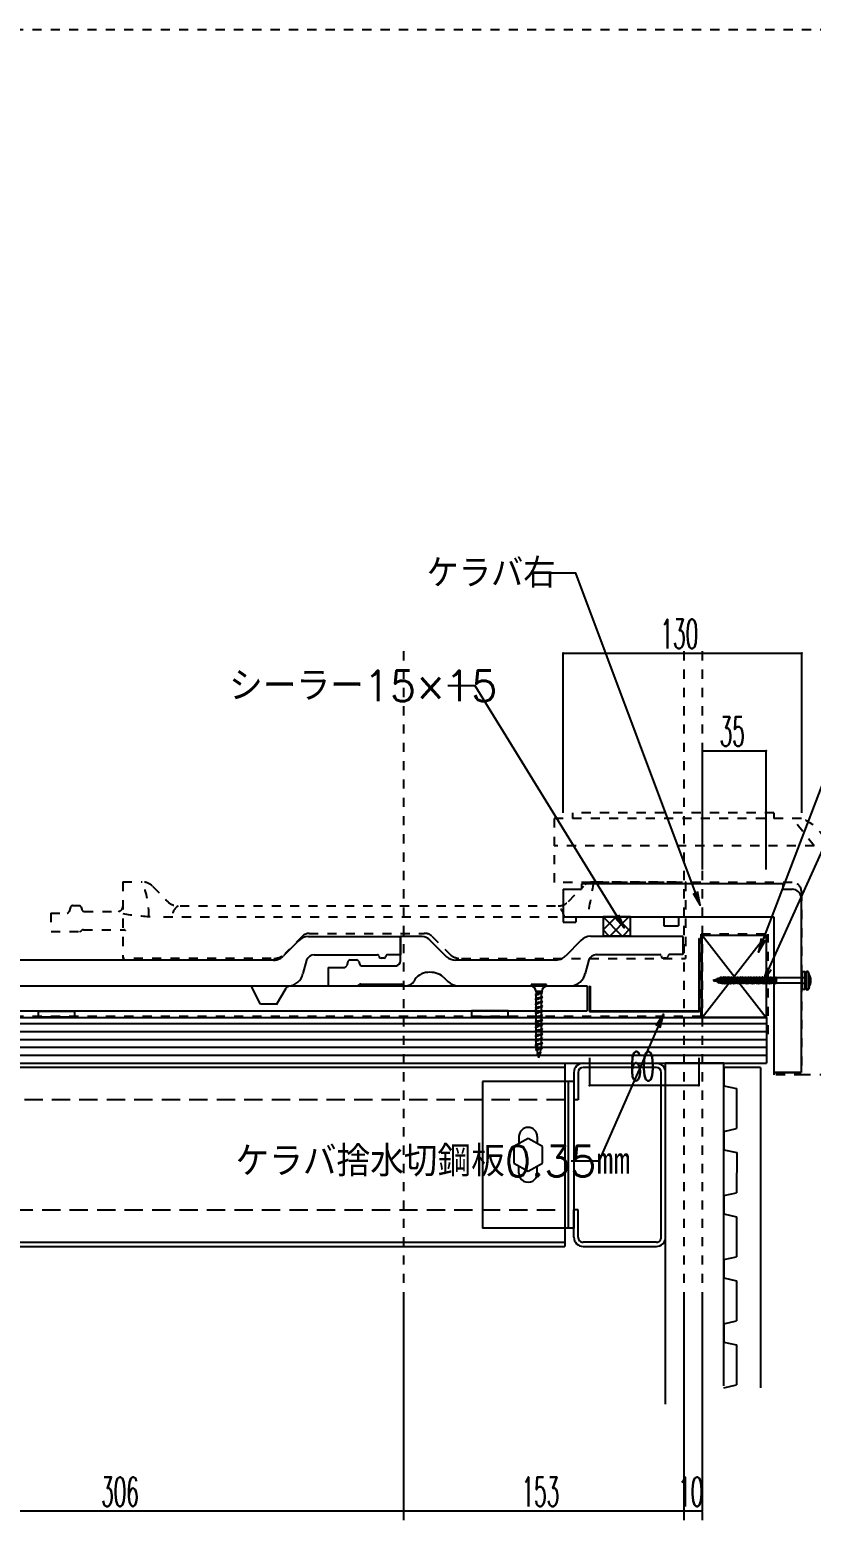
# Model space of a CAD drawing. Extents: x -1727 to 4652, y -2317 to 2357.
# Drawn here: x 3639 to 4066, y 1286 to 2100 of the extents above; entities that cross this region are included whole.
import ezdxf

# ---------------------------------------------------------------- set-up
doc = ezdxf.new("R2010")
doc.units = 0
doc.header["$LTSCALE"] = 5
doc.linetypes.add('DASHED2', pattern=[3, 2, -1])
doc.linetypes.add('DOT', pattern=[2, 1, -1])
for name, color, linetype in [('0-1', 7, 'CONTINUOUS'), ('0-2', 7, 'CONTINUOUS'), ('0-3', 7, 'CONTINUOUS'), ('0-4', 7, 'CONTINUOUS'), ('0-A', 7, 'CONTINUOUS'), ('0-F', 7, 'CONTINUOUS')]:
    doc.layers.add(name, color=color, linetype=linetype)
doc.styles.get("Standard").update_dxf_attribs({"font": 'txt.shx', "bigfont": 'extfont.shx'})

# ---------------------------------------------------------------- blocks, each defined once
blk = doc.blocks.new('H2')
at = {"layer": '0-1', "color": 7, "linetype": 'CONTINUOUS'}
for p, q in [((3952.2293, 1608.3755), (3959.3004, 1615.4465)), ((3962.5062, 1605.1696), (3952.2293, 1615.4465)), ((3956.0946, 1605.1696), (3966.3715, 1615.4465)), ((3967.2293, 1607.5176), (3959.3004, 1615.4465)), ((3967.2293, 1614.5887), (3966.3715, 1615.4465)), ((3955.4352, 1605.1696), (3952.2293, 1608.3755)), ((3963.1656, 1605.1696), (3967.2293, 1609.2333))]:
    blk.add_line(p, q, dxfattribs=at)

msp = doc.modelspace()

# ---------------------------------------------------------------- linework, layer by layer
at = {"layer": '0-1', "color": 7, "linetype": 'CONTINUOUS'}
for p, q in [((3967.2293, 1615.4465), (3952.2293, 1615.4465)), ((3952.2293, 1615.4465), (3952.2293, 1605.1696)), ((3967.2293, 1605.1696), (3967.2293, 1615.4465)), ((3952.2293, 1605.1696), (3967.2293, 1605.1696)), ((4006.2366, 1605.4747), (4041.2366, 1560.4747)), ((4006.2366, 1560.4747), (4041.2366, 1605.4747))]:
    msp.add_line(p, q, dxfattribs=at)
at = {"layer": '0-1', "color": 7, "linetype": 'DOT'}
for p, q in [((4005.8071, 1560.9764), (4005.8071, 1606.1586)), ((4005.8071, 1606.1586), (4042.3307, 1606.1586)), ((4042.3307, 1551.3772), (4042.3307, 1606.023)), ((4005.8071, 1560.9764), (3145.7113, 1560.9764)), ((3145.7113, 1560.4355), (3901.4149, 1560.4355))]:
    msp.add_line(p, q, dxfattribs=at)
at = {"layer": '0-1', "color": 6, "linetype": 'CONTINUOUS'}
for p, q in [((4004.5044, 1603.642), (4004.5044, 1563.942)), ((4004.5044, 1603.642), (4004.8044, 1603.642)), ((4004.8044, 1603.642), (4004.8044, 1563.642)), ((3944.8044, 1577.642), (3944.8044, 1563.642)), ((3944.8044, 1577.642), (3945.1044, 1577.642)), ((3945.1044, 1577.642), (3945.1044, 1563.942)), ((4004.8044, 1563.642), (3944.8044, 1563.642)), ((4004.5044, 1563.942), (3945.1044, 1563.942))]:
    msp.add_line(p, q, dxfattribs=at)
at = {"layer": '0-1', "color": 4, "linetype": 'DOT'}
for p, q in [((4012.3385, 1580.796), (4014.2735, 1581.4959)), ((4015.1186, 1579.7859), (4012.3385, 1580.796)), ((4012.3385, 1580.796), (4012.8527, 1580.4258)), ((4012.8527, 1580.4258), (4013.1797, 1580.4858)), ((4014.2735, 1581.4959), (4014.7745, 1581.9159)), ((4015.0775, 1579.8558), (4014.2735, 1581.4959)), ((4014.7745, 1581.9159), (4014.8585, 1581.9558)), ((4015.4765, 1579.1658), (4014.7745, 1581.9159)), ((4015.0475, 1581.786), (4014.8585, 1581.9558)), ((4015.0475, 1581.786), (4016.0117, 1582.1358)), ((4015.8137, 1579.5258), (4015.0475, 1581.786)), ((4015.4765, 1579.1658), (4015.0775, 1579.8558)), ((4015.5815, 1579.116), (4015.8137, 1579.5258)), ((4016.1917, 1579.3959), (4015.8137, 1579.5258)), ((4016.2925, 1582.6158), (4016.0105, 1582.1358)), ((4016.0117, 1582.1358), (4016.7536, 1579.3359)), ((4017.0347, 1578.846), (4016.2865, 1582.6059)), ((4016.2865, 1582.6059), (4016.3846, 1582.6059)), ((4016.6387, 1582.2558), (4016.3846, 1582.6059)), ((4016.7536, 1579.3359), (4016.5337, 1579.3359)), ((4016.6387, 1582.2558), (4017.5285, 1582.2558)), ((4017.4136, 1579.3359), (4016.6387, 1582.2558)), ((4017.0347, 1578.846), (4016.7515, 1579.3359)), ((4017.1325, 1578.846), (4017.4136, 1579.3359)), ((4017.4136, 1579.3359), (4018.3037, 1579.3359)), ((4017.8096, 1582.746), (4017.5276, 1582.2558)), ((4017.5285, 1582.2558), (4018.3037, 1579.3359)), ((4017.8096, 1582.746), (4017.9077, 1582.746)), ((4017.8096, 1582.746), (4018.5845, 1578.846)), ((4017.9077, 1582.746), (4018.1906, 1582.2558)), ((4019.0786, 1582.2558), (4018.1885, 1582.2558)), ((4018.1885, 1582.2558), (4018.9637, 1579.3359)), ((4018.5845, 1578.846), (4018.3016, 1579.3359)), ((4018.6826, 1578.846), (4018.9646, 1579.3359)), ((4018.9637, 1579.3359), (4019.8535, 1579.3359)), ((4019.3597, 1582.746), (4019.0777, 1582.2558)), ((4019.0786, 1582.2558), (4019.8535, 1579.3359)), ((4020.1346, 1578.846), (4019.3597, 1582.746)), ((4019.3597, 1582.746), (4019.4575, 1582.746)), ((4019.4575, 1582.746), (4019.7407, 1582.2558)), ((4020.5135, 1579.3359), (4019.7386, 1582.2558)), ((4020.6287, 1582.2558), (4019.7386, 1582.2558)), ((4020.1346, 1578.846), (4019.8517, 1579.3359)), ((4020.2327, 1578.846), (4020.5147, 1579.3359)), ((4020.5135, 1579.3359), (4021.4036, 1579.3359)), ((4020.9107, 1582.746), (4020.6287, 1582.2558)), ((4020.6287, 1582.2558), (4021.4036, 1579.3359)), ((4020.9107, 1582.746), (4021.0076, 1582.746)), ((4021.6856, 1578.846), (4020.9107, 1582.746)), ((4021.0076, 1582.746), (4021.2905, 1582.2558)), ((4021.2896, 1582.2558), (4022.1785, 1582.2558)), ((4022.0645, 1579.3359), (4021.2896, 1582.2558)), ((4021.6856, 1578.846), (4021.4015, 1579.3359)), ((4021.7825, 1578.846), (4022.0645, 1579.3359)), ((4022.0645, 1579.3359), (4022.9537, 1579.3359)), ((4022.4605, 1582.746), (4022.1785, 1582.2558)), ((4022.1785, 1582.2558), (4022.9537, 1579.3359)), ((4022.4605, 1582.746), (4022.5577, 1582.746)), ((4022.4605, 1582.746), (4023.2357, 1578.846)), ((4022.5577, 1582.746), (4022.8397, 1582.2558)), ((4022.8397, 1582.2558), (4023.7295, 1582.2558)), ((4023.6146, 1579.3359), (4022.8397, 1582.2558)), ((4023.2357, 1578.846), (4022.9537, 1579.3359)), ((4023.6146, 1579.3359), (4023.3326, 1578.846)), ((4023.6143, 1579.3359), (4024.5044, 1579.3359)), ((4024.0103, 1582.746), (4023.7295, 1582.2558)), ((4023.7295, 1582.2558), (4024.5044, 1579.3359)), ((4024.0103, 1582.746), (4024.7864, 1578.846)), ((4024.0103, 1582.746), (4024.1084, 1582.746)), ((4024.1084, 1582.746), (4024.3895, 1582.2558)), ((4025.1653, 1579.3359), (4024.3895, 1582.2558)), ((4024.3895, 1582.2558), (4025.2793, 1582.2558)), ((4024.7864, 1578.846), (4024.5044, 1579.3359)), ((4025.1653, 1579.3359), (4024.8833, 1578.846)), ((4025.1653, 1579.3359), (4026.0545, 1579.3359)), ((4025.5613, 1582.746), (4025.2793, 1582.2558)), ((4025.2793, 1582.2558), (4026.0545, 1579.3359)), ((4025.5613, 1582.746), (4026.3365, 1578.846)), ((4025.5613, 1582.746), (4025.6585, 1582.746)), ((4025.6585, 1582.746), (4025.9405, 1582.2558)), ((4026.7154, 1579.3359), (4025.9405, 1582.2558)), ((4025.9405, 1582.2558), (4026.8294, 1582.2558)), ((4026.3365, 1578.846), (4026.0545, 1579.3359)), ((4026.7154, 1579.3359), (4026.4334, 1578.846)), ((4027.1114, 1582.746), (4026.8294, 1582.2558)), ((4026.8294, 1582.2558), (4027.6055, 1579.3359)), ((4026.8305, 1582.2558), (4027.5683, 1579.4658)), ((4027.1114, 1582.746), (4027.8863, 1578.846)), ((4027.1114, 1582.746), (4027.2083, 1582.746)), ((4027.2083, 1582.746), (4027.4903, 1582.2558)), ((4027.2202, 1582.2558), (4028.1103, 1582.2558)), ((4027.2202, 1582.2558), (4028.1103, 1582.2558)), ((4028.2652, 1579.3257), (4027.4903, 1582.2558)), ((4028.3923, 1582.7457), (4028.1103, 1582.2558)), ((4028.1103, 1582.2558), (4028.8852, 1579.3257)), ((4028.3923, 1582.7457), (4028.4892, 1582.7457)), ((4028.3923, 1582.7457), (4029.1672, 1578.8457)), ((4028.4892, 1582.7457), (4028.7712, 1582.2558)), ((4028.7712, 1582.2558), (4029.6601, 1582.2558)), ((4029.5461, 1579.3257), (4028.7712, 1582.2558)), ((4029.9421, 1582.7457), (4029.6601, 1582.2558)), ((4029.6601, 1582.2558), (4030.4362, 1579.3257)), ((4029.9421, 1582.7457), (4030.0393, 1582.7457)), ((4029.9421, 1582.7457), (4030.7173, 1578.8457)), ((4030.0393, 1582.7457), (4030.3213, 1582.2558)), ((4030.3213, 1582.2558), (4031.2111, 1582.2558)), ((4031.0962, 1579.3257), (4030.3213, 1582.2558)), ((4031.4922, 1582.7457), (4031.2111, 1582.2558)), ((4031.2111, 1582.2558), (4031.9863, 1579.3257)), ((4031.4922, 1582.7457), (4031.5903, 1582.7457)), ((4031.4922, 1582.7457), (4032.2671, 1578.8457)), ((4031.5903, 1582.7457), (4031.8711, 1582.2558)), ((4031.8711, 1582.2558), (4032.7612, 1582.2558)), ((4032.6463, 1579.3257), (4031.8711, 1582.2558)), ((4031.8711, 1582.2558), (4032.7612, 1582.2558)), ((4031.8711, 1582.2558), (4032.7612, 1582.2558)), ((4032.646, 1579.3263), (4031.8712, 1582.2558)), ((4033.0432, 1582.7457), (4032.7612, 1582.2558)), ((4032.7612, 1582.2558), (4033.5361, 1579.3257)), ((4033.0432, 1582.7457), (4033.1401, 1582.7457)), ((4033.0432, 1582.7457), (4033.8181, 1578.8457)), ((4033.1401, 1582.7457), (4033.4221, 1582.2558)), ((4033.4221, 1582.2558), (4034.311, 1582.2558)), ((4034.197, 1579.3257), (4033.4221, 1582.2558)), ((4034.593, 1582.7457), (4034.311, 1582.2558)), ((4034.311, 1582.2558), (4035.0871, 1579.3257)), ((4034.593, 1582.7457), (4034.6902, 1582.7457)), ((4034.593, 1582.7457), (4035.3682, 1578.8457)), ((4034.6902, 1582.7457), (4034.9722, 1582.2558)), ((4034.9722, 1582.2558), (4035.862, 1582.2558)), ((4035.7471, 1579.3257), (4034.9722, 1582.2558)), ((4036.1431, 1582.7457), (4035.862, 1582.2558)), ((4035.862, 1582.2558), (4036.6372, 1579.3257)), ((4036.1431, 1582.7457), (4036.2412, 1582.7457)), ((4036.1431, 1582.7457), (4036.918, 1578.8457)), ((4036.2412, 1582.7457), (4036.522, 1582.2558)), ((4036.522, 1582.2558), (4037.4121, 1582.2558)), ((4037.2972, 1579.3257), (4036.522, 1582.2558)), ((4036.522, 1582.2558), (4037.4121, 1582.2558)), ((4036.522, 1582.2558), (4037.4121, 1582.2558)), ((4037.2969, 1579.3263), (4036.5221, 1582.2558)), ((4037.6941, 1582.7457), (4037.4121, 1582.2558)), ((4037.4121, 1582.2558), (4038.187, 1579.3257)), ((4037.6941, 1582.7457), (4038.469, 1578.8457)), ((4037.6941, 1582.7457), (4037.791, 1582.7457)), ((4037.791, 1582.7457), (4038.073, 1582.2558)), ((4038.8479, 1579.3257), (4038.073, 1582.2558)), ((4038.073, 1582.2558), (4038.9619, 1582.2558)), ((4039.2439, 1582.7457), (4038.9619, 1582.2558)), ((4038.9619, 1582.2558), (4039.738, 1579.3257)), ((4039.2439, 1582.7457), (4040.0191, 1578.8457)), ((4039.2439, 1582.7457), (4039.3411, 1582.7457)), ((4039.3411, 1582.7457), (4039.6231, 1582.2558)), ((4040.398, 1579.3257), (4039.6231, 1582.2558)), ((4039.6231, 1582.2558), (4040.5129, 1582.2558)), ((4040.794, 1582.7457), (4040.5129, 1582.2558)), ((4040.5129, 1582.2558), (4041.2881, 1579.3257)), ((4040.794, 1582.7457), (4041.5689, 1578.8457)), ((4040.794, 1582.7457), (4040.8921, 1582.7457)), ((4040.8921, 1582.7457), (4041.1729, 1582.2558)), ((4041.9481, 1579.3257), (4041.1729, 1582.2558)), ((4041.1729, 1582.2558), (4042.063, 1582.2558)), ((4042.3441, 1582.7457), (4042.063, 1582.2558)), ((4042.063, 1582.2558), (4042.8379, 1579.3257)), ((4042.3441, 1582.7457), (4042.4419, 1582.7457)), ((4042.3441, 1582.7457), (4043.119, 1578.8457)), ((4042.4419, 1582.7457), (4042.723, 1582.2558)), ((4042.723, 1582.2558), (4043.6131, 1582.2558)), ((4043.4979, 1579.3257), (4042.723, 1582.2558)), ((4043.8951, 1582.7457), (4043.6131, 1582.2558)), ((4043.6131, 1582.2558), (4044.388, 1579.3257)), ((4043.8951, 1582.7457), (4044.67, 1578.8457)), ((4043.8951, 1582.7457), (4043.992, 1582.7457)), ((4043.992, 1582.7457), (4044.274, 1582.2558)), ((4045.0489, 1579.3257), (4044.274, 1582.2558)), ((4044.274, 1582.2558), (4045.1629, 1582.2558)), ((4045.4449, 1582.7457), (4045.1629, 1582.2558)), ((4045.1629, 1582.2558), (4045.939, 1579.3257)), ((4045.4449, 1582.7457), (4046.2201, 1578.8457)), ((4045.4449, 1582.7457), (4045.5421, 1582.7457)), ((4045.5421, 1582.7457), (4045.8241, 1582.2558)), ((4046.599, 1579.3257), (4045.8241, 1582.2558)), ((4046.3749, 1582.2558), (4046.6569, 1582.7457)), ((4046.3749, 1582.2558), (4046.9101, 1581.2358)), ((4046.6569, 1582.7457), (4046.9101, 1581.7257)), ((4046.6569, 1582.7457), (4046.7541, 1582.7457)), ((4046.7541, 1582.7457), (4047.0001, 1582.3257)), ((4046.9101, 1581.9558), (4047.0001, 1582.3257)), ((4046.9101, 1579.1958), (4046.9101, 1581.9558)), ((4047.0811, 1582.3959), (4047.0001, 1582.3257)), ((4015.5815, 1579.116), (4015.4765, 1579.1658)), ((4017.1325, 1578.846), (4017.0347, 1578.846)), ((4018.6826, 1578.846), (4018.5845, 1578.846)), ((4020.2327, 1578.846), (4020.1346, 1578.846)), ((4021.7825, 1578.846), (4021.6856, 1578.846)), ((4023.3326, 1578.846), (4023.2357, 1578.846)), ((4024.8833, 1578.846), (4024.7864, 1578.846)), ((4026.4334, 1578.846), (4026.3365, 1578.846)), ((4026.7154, 1579.3257), (4027.6052, 1579.3257)), ((4027.8863, 1578.846), (4027.6043, 1579.326)), ((4027.9835, 1578.846), (4027.8863, 1578.846)), ((4028.2652, 1579.3257), (4027.9832, 1578.8457)), ((4028.2652, 1579.3257), (4028.8852, 1579.3257)), ((4029.1672, 1578.8457), (4028.8852, 1579.3257)), ((4029.2641, 1578.8457), (4029.1672, 1578.8457)), ((4029.5461, 1579.3257), (4029.2641, 1578.8457)), ((4029.5461, 1579.3257), (4030.4362, 1579.3257)), ((4030.7173, 1578.8457), (4030.4362, 1579.3257)), ((4030.8151, 1578.8457), (4030.7173, 1578.8457)), ((4031.0962, 1579.3257), (4030.8151, 1578.8457)), ((4031.0962, 1579.3257), (4031.9863, 1579.3257)), ((4032.2671, 1578.8457), (4031.9863, 1579.3257)), ((4032.3652, 1578.8457), (4032.2671, 1578.8457)), ((4032.6451, 1579.326), (4032.3643, 1578.846)), ((4032.6463, 1579.3257), (4032.3652, 1578.8457)), ((4032.646, 1579.3257), (4033.5361, 1579.3257)), ((4033.8181, 1578.8457), (4033.5361, 1579.3257)), ((4033.915, 1578.8457), (4033.8181, 1578.8457)), ((4034.197, 1579.3257), (4033.915, 1578.8457)), ((4034.197, 1579.3257), (4035.0871, 1579.3257)), ((4035.3682, 1578.8457), (4035.0871, 1579.3257)), ((4035.466, 1578.8457), (4035.3682, 1578.8457)), ((4035.7471, 1579.3257), (4035.466, 1578.8457)), ((4035.7471, 1579.3257), (4036.6372, 1579.3257)), ((4036.918, 1578.8457), (4036.6372, 1579.3257)), ((4037.0161, 1578.8457), (4036.918, 1578.8457)), ((4037.296, 1579.326), (4037.0152, 1578.846)), ((4037.2972, 1579.3257), (4037.0161, 1578.8457)), ((4037.2969, 1579.3257), (4038.187, 1579.3257)), ((4038.469, 1578.8457), (4038.187, 1579.3257)), ((4038.5659, 1578.8457), (4038.469, 1578.8457)), ((4038.8479, 1579.3257), (4038.5659, 1578.8457)), ((4038.8479, 1579.3257), (4039.738, 1579.3257)), ((4040.0191, 1578.8457), (4039.738, 1579.3257)), ((4040.1169, 1578.8457), (4040.0191, 1578.8457)), ((4040.398, 1579.3257), (4040.1169, 1578.8457)), ((4040.398, 1579.3257), (4041.2881, 1579.3257)), ((4041.5689, 1578.8457), (4041.2881, 1579.3257)), ((4041.667, 1578.8457), (4041.5689, 1578.8457)), ((4041.9481, 1579.3257), (4041.667, 1578.8457)), ((4041.9481, 1579.3257), (4042.8379, 1579.3257)), ((4043.119, 1578.8457), (4042.8379, 1579.3257)), ((4043.2171, 1578.8457), (4043.119, 1578.8457)), ((4043.4979, 1579.3257), (4043.2171, 1578.8457)), ((4043.4979, 1579.3257), (4044.388, 1579.3257)), ((4044.67, 1578.8457), (4044.388, 1579.3257)), ((4044.7669, 1578.8457), (4044.67, 1578.8457)), ((4045.0489, 1579.3257), (4044.7669, 1578.8457)), ((4045.0489, 1579.3257), (4045.939, 1579.3257)), ((4046.2201, 1578.8457), (4045.939, 1579.3257)), ((4046.317, 1578.8457), (4046.2201, 1578.8457)), ((4046.599, 1579.3257), (4046.317, 1578.8457))]:
    msp.add_line(p, q, dxfattribs=at)
at = {"layer": '0-1', "color": 4, "linetype": 'CONTINUOUS'}
for p, q in [((4037.2891, 1582.2558), (4060.6219, 1582.2558)), ((4061.122, 1585.5759), (4060.6219, 1584.5757)), ((4060.6219, 1576.7259), (4060.6219, 1584.5757)), ((4060.6219, 1582.2558), (4061.2801, 1582.2558)), ((4061.122, 1575.7257), (4061.122, 1585.5759)), ((4061.122, 1585.5759), (4062.622, 1585.5759)), ((4061.4379, 1582.2558), (4061.854, 1582.2558)), ((4061.854, 1582.2558), (4062.1411, 1582.3758)), ((4062.4351, 1582.5057), (4063.1221, 1582.8057)), ((4062.622, 1575.7257), (4062.622, 1585.5759)), ((4063.1221, 1584.5757), (4062.622, 1585.5759)), ((4063.1221, 1576.1559), (4063.1221, 1585.1559)), ((4063.822, 1585.6557), (4063.6219, 1585.6557)), ((4064.722, 1584.1557), (4064.2909, 1585.3257)), ((4064.3221, 1576.1559), (4064.3221, 1585.1559)), ((4064.722, 1577.1558), (4064.722, 1584.1557)), ((3913.0156, 1578.4504), (3913.0156, 1577.7469)), ((3921.3571, 1578.4499), (3913.0156, 1578.4504)), ((3913.0156, 1577.7469), (3921.3571, 1577.7464)), ((3919.2215, 1571.7), (3915.2014, 1570.444)), ((3919.2216, 1574.2125), (3915.2015, 1572.9565)), ((3915.7461, 1572.642), (3915.2015, 1572.9565)), ((3915.6686, 1574.7785), (3915.6686, 1573.3224)), ((3918.7037, 1574.7783), (3915.6686, 1574.7785)), ((3915.746, 1570.8495), (3915.7461, 1572.642)), ((3918.6768, 1569.5019), (3918.6768, 1571.2298)), ((3918.6769, 1572.0144), (3918.677, 1573.7423)), ((3918.6769, 1572.0144), (3919.2215, 1571.7)), ((3918.677, 1574.5269), (3919.2216, 1574.2125)), ((3918.7037, 1574.7783), (3918.7037, 1574.5115)), ((3921.3571, 1577.7464), (3921.3571, 1578.4499)), ((4060.6762, 1579.3274), (4037.2303, 1579.3274)), ((4060.6219, 1579.3274), (4061.2981, 1579.3274)), ((4061.122, 1575.7257), (4060.6219, 1576.7259)), ((4062.622, 1575.7257), (4061.122, 1575.7257)), ((4061.614, 1579.3274), (4061.854, 1579.3274)), ((4061.854, 1579.3274), (4062.244, 1579.1576)), ((4062.4639, 1579.0574), (4063.1221, 1578.7775)), ((4063.1221, 1576.7259), (4062.622, 1575.7257)), ((4063.822, 1575.6558), (4063.6219, 1575.6558)), ((4064.722, 1577.1558), (4064.2909, 1575.9858)), ((3919.2211, 1564.1625), (3915.201, 1562.9065)), ((3919.2212, 1566.675), (3915.2011, 1565.419)), ((3915.7457, 1565.1045), (3915.2011, 1565.419)), ((3919.2213, 1569.1875), (3915.2013, 1567.9315)), ((3915.7458, 1567.617), (3915.2013, 1567.9315)), ((3915.746, 1570.1295), (3915.2014, 1570.444)), ((3915.7456, 1563.312), (3915.7457, 1565.1045)), ((3915.7457, 1565.8245), (3915.7458, 1567.617)), ((3915.7459, 1568.337), (3915.746, 1570.1295)), ((3918.6763, 1561.9644), (3918.6764, 1563.6923)), ((3918.6765, 1564.4769), (3918.6766, 1566.2048)), ((3918.6765, 1564.4769), (3919.2211, 1564.1625)), ((3918.6766, 1566.9894), (3918.6767, 1568.7173)), ((3918.6766, 1566.9894), (3919.2212, 1566.675)), ((3918.6768, 1569.5019), (3919.2213, 1569.1875)), ((3919.2206, 1556.625), (3915.2006, 1555.369)), ((3915.7451, 1555.0545), (3915.2006, 1555.369)), ((3919.2208, 1559.1375), (3915.2007, 1557.8815)), ((3915.7453, 1557.567), (3915.2007, 1557.8815)), ((3919.2209, 1561.65), (3915.2008, 1560.394)), ((3915.7454, 1560.0795), (3915.2008, 1560.394)), ((3915.7456, 1562.592), (3915.201, 1562.9065)), ((3915.745, 1553.262), (3915.7451, 1555.0545)), ((3915.7452, 1555.7745), (3915.7453, 1557.567)), ((3915.7453, 1558.287), (3915.7454, 1560.0795)), ((3915.7455, 1560.7995), (3915.7456, 1562.592)), ((3918.6759, 1554.4269), (3918.676, 1556.1548)), ((3918.6761, 1556.9394), (3918.6762, 1558.6673)), ((3918.6761, 1556.9394), (3919.2206, 1556.625)), ((3918.6762, 1559.4519), (3918.6763, 1561.1798)), ((3918.6762, 1559.4519), (3919.2208, 1559.1375)), ((3918.6763, 1561.9644), (3919.2209, 1561.65)), ((3919.2202, 1549.0875), (3915.2001, 1547.8315)), ((3915.7447, 1547.517), (3915.2001, 1547.8315)), ((3919.2204, 1551.6), (3915.2003, 1550.344)), ((3915.7449, 1550.0295), (3915.2003, 1550.344)), ((3919.2205, 1554.1125), (3915.2004, 1552.8565)), ((3915.745, 1552.542), (3915.2004, 1552.8565)), ((3915.7446, 1545.7245), (3915.7447, 1547.517)), ((3915.7448, 1548.237), (3915.7449, 1550.0295)), ((3915.7449, 1550.7495), (3915.745, 1552.542)), ((3918.6755, 1546.8894), (3918.6756, 1548.6173)), ((3918.6755, 1546.8894), (3919.2201, 1546.575)), ((3918.6756, 1549.4019), (3918.6757, 1551.1298)), ((3918.6756, 1549.4019), (3919.2202, 1549.0875)), ((3918.6758, 1551.9144), (3918.6759, 1553.6423)), ((3918.6758, 1551.9144), (3919.2204, 1551.6)), ((3918.6759, 1554.4269), (3919.2205, 1554.1125)), ((3919.2201, 1546.575), (3915.2, 1545.319)), ((3915.7446, 1545.0045), (3915.2, 1545.319)), ((3919.2199, 1544.0625), (3915.3752, 1542.9145)), ((3916.1864, 1542.6399), (3915.3752, 1542.9145)), ((3915.7446, 1544.4126), (3915.7446, 1545.0045)), ((3916.0073, 1543.3586), (3915.7446, 1544.4126)), ((3918.2921, 1541.2279), (3916.1241, 1540.6242)), ((3916.7157, 1540.5381), (3916.1241, 1540.6242)), ((3916.6047, 1540.9617), (3916.1864, 1542.6451)), ((3917.2096, 1538.5351), (3916.7101, 1540.539)), ((3917.2096, 1538.5351), (3917.7879, 1540.8538)), ((3917.9152, 1541.3643), (3918.4553, 1543.5302)), ((3918.6754, 1544.3769), (3918.6755, 1546.1048)), ((3918.6754, 1544.3769), (3919.2199, 1544.0625))]:
    msp.add_line(p, q, dxfattribs=at)
at = {"layer": '0-1', "color": 3, "linetype": 'CONTINUOUS'}
for p, q in [((3145.7113, 1577.8227), (3943.4941, 1577.8227)), ((3943.4941, 1577.8227), (3943.4941, 1564.1539)), ((3145.7113, 1564.1539), (3943.4941, 1564.1539))]:
    msp.add_line(p, q, dxfattribs=at)
msp.add_lwpolyline([(4041.2366, 1560.4747), (4006.2366, 1560.4747), (4006.2366, 1605.4747), (4041.2366, 1605.4747), (4041.2366, 1560.4747)], close=True, dxfattribs=at)
at = {"layer": '0-1', "color": 7, "linetype": 'CONTINUOUS'}
for points in [[(3643.8188, 1560.8183), (3663.8188, 1560.8183), (3663.8188, 1563.8183), (3643.8188, 1563.8183), (3643.8188, 1560.8183)], [(3880.4339, 1561.052), (3900.4339, 1561.052), (3900.4339, 1564.052), (3880.4339, 1564.052), (3880.4339, 1561.052)]]:
    msp.add_lwpolyline(points, close=True, dxfattribs=at)
at = {"layer": '0-1', "color": 4, "linetype": 'DOT'}
msp.add_arc((4016.5337, 1580.3358), 0.9999, 250, 270, dxfattribs=at)
at = {"layer": '0-1', "color": 4, "linetype": 'CONTINUOUS'}
for centre, radius, start, end in [((4063.6219, 1585.1559), 0.5001, 90, 180), ((4063.822, 1585.1559), 0.5001, 0, 90), ((4058.3659, 1580.6559), 7.2555, 331.158, 388.8416), ((3911.9467, 1574.1217), 3.7795, 10.0074, 73.571), ((3916.5126, 1571.7645), 1.7719, 113.7641, 137.7234), ((3916.0158, 1572.6472), 0.2698, 118.1563, 181.1131), ((3922.4892, 1551.8603), 20.1563, 105.2025, 109.3869), ((3922.4893, 1554.3728), 20.1563, 105.2025, 109.3869), ((3910.2483, 1593.37), 21.2472, 285.394, 289.1117), ((3913.4076, 1584.8905), 14.0999, 285.6178, 291.0819), ((3913.4077, 1587.403), 14.0999, 285.6178, 291.0819), ((3923.3224, 1553.1728), 18.641, 104.6057, 109.1586), ((3923.3226, 1555.6853), 18.641, 104.6057, 109.1586), ((3918.3443, 1572.0393), 0.3335, 293.8889, 355.7313), ((3918.3444, 1574.5518), 0.3335, 293.8889, 355.7313), ((3918.3295, 1572.1826), 1.0142, 286.7535, 331.5848), ((3918.3296, 1574.6951), 1.0142, 286.7535, 331.5848), ((3922.4256, 1574.1211), 3.7795, 106.4227, 169.9863), ((4063.6219, 1576.1559), 0.5001, 180, 270), ((4063.822, 1576.1559), 0.5001, 270, 360), ((3916.512, 1561.7145), 1.7719, 113.7641, 137.7234), ((3916.5121, 1564.227), 1.7719, 113.7641, 137.7234), ((3916.5123, 1566.7395), 1.7719, 113.7641, 137.7234), ((3916.5124, 1569.252), 1.7719, 113.7641, 137.7234), ((3916.0154, 1565.1097), 0.2698, 118.1563, 181.1131), ((3916.0156, 1567.6222), 0.2698, 118.1563, 181.1131), ((3916.0157, 1570.1347), 0.2698, 118.1563, 181.1131), ((3922.4888, 1544.3228), 20.1563, 105.2025, 109.3869), ((3922.4889, 1546.8353), 20.1563, 105.2025, 109.3869), ((3922.489, 1549.3478), 20.1563, 105.2025, 109.3869), ((3910.2478, 1583.32), 21.2472, 285.394, 289.1117), ((3910.2479, 1585.8325), 21.2472, 285.394, 289.1117), ((3910.2481, 1588.345), 21.2472, 285.394, 289.1117), ((3910.2482, 1590.8575), 21.2472, 285.394, 289.1117), ((3913.4072, 1577.353), 14.0999, 285.6178, 291.0819), ((3913.4073, 1579.8655), 14.0999, 285.6178, 291.0819), ((3913.4075, 1582.378), 14.0999, 285.6178, 291.0819), ((3923.322, 1545.6353), 18.641, 104.6057, 109.1586), ((3923.3222, 1548.1478), 18.641, 104.6057, 109.1586), ((3923.3223, 1550.6603), 18.641, 104.6057, 109.1586), ((3918.3439, 1564.5018), 0.3335, 293.8889, 355.7313), ((3918.344, 1567.0143), 0.3335, 293.8889, 355.7313), ((3918.3442, 1569.5268), 0.3335, 293.8889, 355.7313), ((3918.329, 1564.6451), 1.0142, 286.7535, 331.5848), ((3918.3292, 1567.1576), 1.0142, 286.7535, 331.5848), ((3918.3293, 1569.6701), 1.0142, 286.7535, 331.5848), ((3916.5116, 1554.177), 1.7719, 113.7641, 137.7234), ((3916.5117, 1556.6895), 1.7719, 113.7641, 137.7234), ((3916.5119, 1559.202), 1.7719, 113.7641, 137.7234), ((3916.0149, 1555.0597), 0.2698, 118.1563, 181.1131), ((3916.015, 1557.5722), 0.2698, 118.1563, 181.1131), ((3916.0151, 1560.0847), 0.2698, 118.1563, 181.1131), ((3916.0153, 1562.5972), 0.2698, 118.1563, 181.1131), ((3922.4883, 1536.7853), 20.1563, 105.2025, 109.3869), ((3922.4885, 1539.2978), 20.1563, 105.2025, 109.3869), ((3922.4886, 1541.8103), 20.1563, 105.2025, 109.3869), ((3910.2474, 1575.7825), 21.2472, 285.394, 289.1117), ((3910.2475, 1578.295), 21.2472, 285.394, 289.1117), ((3910.2476, 1580.8075), 21.2472, 285.394, 289.1117), ((3913.4068, 1569.8155), 14.0999, 285.6178, 291.0819), ((3913.4069, 1572.328), 14.0999, 285.6178, 291.0819), ((3913.407, 1574.8405), 14.0999, 285.6178, 291.0819), ((3923.3216, 1538.0978), 18.641, 104.6057, 109.1586), ((3923.3217, 1540.6103), 18.641, 104.6057, 109.1586), ((3923.3219, 1543.1228), 18.641, 104.6057, 109.1586), ((3918.3435, 1556.9643), 0.3335, 293.8889, 355.7313), ((3918.3436, 1559.4768), 0.3335, 293.8889, 355.7313), ((3918.3437, 1561.9893), 0.3335, 293.8889, 355.7313), ((3918.3286, 1557.1076), 1.0142, 286.7535, 331.5848), ((3918.3288, 1559.6201), 1.0142, 286.7535, 331.5848), ((3918.3289, 1562.1326), 1.0142, 286.7535, 331.5848), ((3916.5112, 1546.6395), 1.7719, 113.7641, 137.7234), ((3916.5113, 1549.152), 1.7719, 113.7641, 137.7234), ((3916.5114, 1551.6645), 1.7719, 113.7641, 137.7234), ((3916.0144, 1547.5222), 0.2698, 118.1563, 181.1131), ((3916.0146, 1550.0347), 0.2698, 118.1563, 181.1131), ((3916.0147, 1552.5472), 0.2698, 118.1563, 181.1131), ((3922.4879, 1529.2478), 20.1563, 105.2025, 109.3869), ((3922.4881, 1531.7603), 20.1563, 105.2025, 109.3869), ((3922.4882, 1534.2728), 20.1563, 105.2025, 109.3869), ((3910.2469, 1568.245), 21.2472, 285.394, 289.1117), ((3910.2471, 1570.7575), 21.2472, 285.394, 289.1117), ((3910.2472, 1573.27), 21.2472, 285.394, 289.1117), ((3913.4063, 1562.278), 14.0999, 285.6178, 291.0819), ((3913.4065, 1564.7905), 14.0999, 285.6178, 291.0819), ((3913.4066, 1567.303), 14.0999, 285.6178, 291.0819), ((3923.3212, 1530.5603), 18.641, 104.6057, 109.1586), ((3923.3213, 1533.0728), 18.641, 104.6057, 109.1586), ((3923.3215, 1535.5853), 18.641, 104.6057, 109.1586), ((3918.3429, 1546.9143), 0.3335, 293.8889, 355.7313), ((3918.3431, 1549.4268), 0.3335, 293.8889, 355.7313), ((3918.3432, 1551.9393), 0.3335, 293.8889, 355.7313), ((3918.3433, 1554.4518), 0.3335, 293.8889, 355.7313), ((3918.3282, 1549.5701), 1.0142, 286.7535, 331.5848), ((3918.3284, 1552.0826), 1.0142, 286.7535, 331.5848), ((3918.3285, 1554.5951), 1.0142, 286.7535, 331.5848), ((3916.511, 1544.127), 1.7719, 113.7641, 137.7234), ((3916.6787, 1541.7309), 1.7607, 112.3772, 137.7616), ((3916.0143, 1545.0097), 0.2698, 118.1563, 181.1131), ((3922.4878, 1526.7353), 20.1563, 105.2025, 109.3869), ((3910.2468, 1565.7325), 21.2472, 285.394, 289.1117), ((3913.869, 1553.8969), 10.7529, 281.4765, 288.0573), ((3917.1815, 1539.6295), 1.4517, 113.4088, 136.7519), ((3916.4562, 1542.6451), 0.2698, 119.1648, 181.1131), ((3851.9523, 1759.3109), 225.8005, 286.5639, 286.7967), ((3917.9966, 1537.7879), 3.4656, 103.256, 113.6788), ((3917.3858, 1539.346), 1.3709, 97.3769, 119.5481), ((3913.1394, 1556.7766), 16.1352, 284.5826, 288.0299), ((3913.4061, 1557.253), 14.0999, 285.6178, 291.0819), ((3913.4062, 1559.7655), 14.0999, 285.6178, 291.0819), ((3923.3209, 1525.5353), 18.641, 104.6057, 109.1586), ((3923.3211, 1528.0478), 18.641, 104.6057, 109.1586), ((3916.2581, 1545.6174), 5.0032, 280.9647, 287.8038), ((3917.1132, 1542.2899), 1.5866, 295.1637, 317.9864), ((3985.7588, 1593.3879), 85.2785, 217.5339, 217.7084), ((3918.3428, 1544.4018), 0.3335, 293.8889, 355.7313), ((3918.3279, 1544.5451), 1.0142, 286.7535, 331.5848), ((3918.3281, 1547.0576), 1.0142, 286.7535, 331.5848)]:
    msp.add_arc(centre, radius, start, end, dxfattribs=at)
at = {"layer": '0-2', "color": 2, "linetype": 'DOT'}
for p, q in [((3925.5228, 1669.2535), (3925.5228, 1634.2535)), ((4060.5228, 1669.2535), (3925.5228, 1669.2535)), ((3935.5228, 1672.2535), (3935.5228, 1669.2535)), ((4045.5228, 1672.2535), (3935.5228, 1672.2535)), ((4045.5228, 1672.2535), (4045.5228, 1669.2535)), ((4067.5228, 1654.2535), (4055.5228, 1669.2535)), ((4067.5228, 1654.2535), (3925.5228, 1654.2535)), ((3690.0653, 1634.5159), (3690.0653, 1592.6697)), ((3690.0653, 1634.5159), (3700.6806, 1634.5159)), ((3706.3169, 1632.1698), (3713.7942, 1624.6406)), ((4055.5228, 1634.2535), (3925.5228, 1634.2535)), ((3933.3257, 1623.8841), (3941.6693, 1632.3045)), ((3947.0485, 1634.52), (3997.2323, 1634.52)), ((3997.2323, 1634.5159), (3997.2323, 1592.6697)), ((4060.5228, 1629.2535), (4060.5228, 1529.2535)), ((3661.4598, 1620.8143), (3660.7741, 1618.3875)), ((3662.5883, 1621.5987), (3666.1972, 1621.5987)), ((3667.31, 1620.8143), (3667.7029, 1619.4434)), ((3721.3295, 1621.4212), (3927.5039, 1621.4212)), ((3650.7163, 1617.4948), (3650.7163, 1607.61)), ((3650.7163, 1617.4948), (3659.7209, 1617.4948)), ((3668.899, 1618.4503), (3688.3924, 1618.4503)), ((3997.3159, 1615.23), (3709.1404, 1615.23)), ((3650.8903, 1607.5237), (3666.5355, 1607.5237)), ((3668.5358, 1608.4263), (3691.0449, 1608.4263)), ((3788.1556, 1604.9321), (3778.5683, 1595.3448)), ((3791.7299, 1606.4126), (3854.6323, 1606.4126)), ((3858.7004, 1604.9321), (3868.8663, 1594.7662)), ((3771.0547, 1592.6697), (3690.0653, 1592.6697)), ((3874.943, 1592.6697), (3997.2323, 1592.6697)), ((4045.5228, 1534.2535), (4045.5228, 1529.2535)), ((4061.5558, 1529.2535), (4045.5228, 1529.2535)), ((4075.5228, 1529.2535), (4061.5558, 1529.2535))]:
    msp.add_line(p, q, dxfattribs=at)
at = {"layer": '0-2', "color": 2, "linetype": 'CONTINUOUS'}
for p, q in [((3930.4218, 1630.5377), (3930.4218, 1612.5377)), ((3930.4218, 1630.5377), (3940.4218, 1630.5377)), ((3940.4218, 1633.5377), (3940.4218, 1630.5377)), ((4050.4218, 1633.5377), (3940.4218, 1633.5377)), ((4050.4218, 1633.5377), (4050.4218, 1630.5377)), ((4050.4218, 1630.5377), (4055.4218, 1630.5377)), ((4060.4218, 1625.5377), (4060.4218, 1530.5377)), ((3930.4218, 1615.5377), (4045.4218, 1615.5377)), ((3930.4218, 1612.5377), (3937.4218, 1612.5377)), ((3937.4218, 1615.5377), (3937.4218, 1612.5377)), ((3985.4218, 1615.5377), (3985.4218, 1610.5377)), ((3993.4218, 1615.5377), (3993.4218, 1610.5377)), ((4045.4218, 1615.5377), (4045.4218, 1530.5377)), ((3791.3186, 1604.8135), (3841.5629, 1604.8135)), ((3853.4329, 1604.8223), (3841.5778, 1604.8223)), ((3841.5778, 1591.4601), (3841.5778, 1604.8223)), ((3841.6286, 1604.715), (3841.6286, 1594.8039)), ((3945.4348, 1604.8998), (3995.6791, 1604.8998)), ((3985.4218, 1610.5377), (3993.4218, 1610.5377)), ((3995.7448, 1604.8013), (3995.7448, 1594.8902)), ((3785.9783, 1602.3811), (3777.7427, 1594.0884)), ((3857.3202, 1603.0908), (3866.8157, 1593.6398)), ((3940.0945, 1602.4674), (3931.859, 1594.1747)), ((3772.3745, 1591.7427), (3565.9736, 1591.7427)), ((3790.3009, 1591.8468), (3788.2537, 1584.4752)), ((3794.4847, 1594.7865), (3829.0511, 1594.7865)), ((3802.2288, 1587.8012), (3811.2334, 1587.8012)), ((3802.2288, 1587.8012), (3802.2288, 1577.9164)), ((3812.9723, 1591.1207), (3812.2866, 1588.6939)), ((3814.1008, 1591.9051), (3817.7097, 1591.9051)), ((3818.8225, 1591.1207), (3819.2154, 1589.7499)), ((3820.4115, 1588.7568), (3839.9049, 1588.7568)), ((3829.8391, 1594.2767), (3830.0427, 1593.5917)), ((3832.4802, 1592.8286), (3831.0505, 1592.8286)), ((3833.6118, 1594.2119), (3833.4352, 1593.5917)), ((3841.6286, 1594.8039), (3834.1035, 1594.8039)), ((3926.4907, 1591.829), (3871.7995, 1591.829)), ((3944.4171, 1591.9331), (3942.37, 1584.5616)), ((3948.601, 1594.8728), (3983.1673, 1594.8728)), ((3983.9553, 1594.363), (3984.159, 1593.678)), ((3986.5965, 1592.9149), (3985.1667, 1592.9149)), ((3987.728, 1594.2982), (3987.5514, 1593.678)), ((3995.7448, 1594.8902), (3988.2197, 1594.8902)), ((3864.904, 1582.6824), (3867.4777, 1580.183)), ((3567.3324, 1577.7438), (3780.7146, 1577.7438)), ((3765.2555, 1567.7304), (3760.1332, 1577.8234)), ((3774.0334, 1567.6486), (3779.1942, 1576.5891)), ((3802.4028, 1577.8301), (3818.048, 1577.8301)), ((3820.0483, 1578.7327), (3842.5574, 1578.7327)), ((3873.1584, 1577.8301), (3934.8308, 1577.8301)), ((3774.0806, 1567.7304), (3765.2555, 1567.7304)), ((4045.4218, 1530.5377), (4060.4218, 1530.5377)), ((4060.4218, 1530.5377), (4045.4218, 1530.5377))]:
    msp.add_line(p, q, dxfattribs=at)
at = {"layer": '0-2', "color": 2, "linetype": 'DOT'}
for centre, radius, start, end in [((4052.4618, 1647.6365), 23.071, 1.708, 69.55), ((3700.6772, 1626.5642), 7.9517, 44.8267, 89.9753), ((3658.3107, 1616.5569), 46.0189, 358.8291, 382.9702), ((3947.1363, 1626.6533), 7.8628, 90.4761, 134.0511), ((6105.8167, 1240.0387), 2194.5149, 169.6443, 170.1559), ((4055.5228, 1629.2535), 5, 0, 90), ((3662.6913, 1620.2503), 1.3545, 94.6967, 155.3956), ((3666.0785, 1620.2503), 1.3545, 24.6042, 85.3077), ((3687.3533, 1621.1579), 2.712, 275.6876, 359.911), ((3720.343, 1629.7023), 8.277, 217.7016, 266.9332), ((3723.8568, 1615.5367), 6.8857, 121.184, 184.005), ((3927.5539, 1629.4317), 8.0056, 271.0628, 316.1349), ((3921.323, 1613.9458), 9.8322, 7.5048, 49.5469), ((3659.4995, 1618.8513), 1.3563, 279.3936, 340.0066), ((3669.0091, 1619.7999), 1.354, 195.2621, 265.3338), ((3719.4174, 1813.3126), 198.2717, 261.4664, 266.2489), ((3666.4988, 1608.9144), 1.3912, 270.5608, 317.5045), ((3668.553, 1607.0271), 1.3994, 90.7027, 137.3587), ((3690.2761, 1606.7561), 1.6842, 39.6692, 80.9986), ((3791.8542, 1601.0579), 5.3562, 91.3288, 133.6711), ((3855.0323, 1601.1825), 5.2455, 45.63, 94.3735), ((3771.7447, 1602.6271), 9.9797, 273.8263, 313.1375), ((3874.9578, 1602.5676), 9.8979, 232.0167, 269.9144)]:
    msp.add_arc(centre, radius, start, end, dxfattribs=at)
at = {"layer": '0-2', "color": 2, "linetype": 'CONTINUOUS'}
for centre, radius, start, end in [((4055.4218, 1625.5377), 5, 0, 90), ((3791.715, 1596.8648), 7.9586, 92.8551, 136.1225), ((3852.2665, 1596.9731), 7.9354, 47.6136, 81.5477), ((3945.8312, 1596.9511), 7.9586, 92.8551, 136.1225), ((3772.13, 1599.5969), 7.8561, 271.7835, 298.3869), ((3772.0574, 1599.7397), 8.0162, 298.3583, 315.1724), ((3794.9006, 1589.7476), 5.0561, 94.7176, 155.4691), ((3811.012, 1589.1577), 1.3563, 279.3936, 340.0066), ((3814.2038, 1590.5567), 1.3545, 94.6967, 155.3956), ((3817.591, 1590.5568), 1.3545, 24.6042, 85.3077), ((3820.5216, 1590.1063), 1.354, 195.2621, 265.3338), ((3829.0145, 1593.8967), 0.9079, 24.7452, 87.6957), ((3831.153, 1594.0008), 1.1833, 200.2286, 265.0267), ((3832.3324, 1593.9927), 1.1734, 277.237, 340.0187), ((3834.4606, 1593.9003), 0.9034, 94.6845, 157.8226), ((3838.8658, 1591.4643), 2.712, 275.6876, 359.911), ((3871.8381, 1599.6986), 7.8698, 230.3435, 269.7193), ((3926.2462, 1599.6832), 7.8561, 271.7835, 298.3869), ((3926.1736, 1599.826), 8.0162, 298.3583, 315.1724), ((3949.0168, 1589.8339), 5.0561, 94.7176, 155.4691), ((3983.1308, 1593.983), 0.9079, 24.7452, 87.6957), ((3985.2693, 1594.0871), 1.1833, 200.2286, 265.0267), ((3986.4487, 1594.079), 1.1734, 277.237, 340.0187), ((3988.5768, 1593.9866), 0.9034, 94.6845, 157.8226), ((3780.2783, 1585.8417), 8.0916, 273.0906, 350.2777), ((3844.5732, 1582.8693), 5.0383, 274.6278, 328.4766), ((3857.0384, 1575.8944), 9.2519, 92.9199, 152.02), ((3857.8068, 1573.9498), 11.2529, 50.8982, 96.3246), ((3873.1609, 1585.87), 8.0399, 225.0191, 269.982), ((3934.3945, 1585.928), 8.0916, 273.0906, 350.2777), ((3780.3224, 1575.834), 1.3576, 90.085, 146.2039), ((3818.0113, 1579.2208), 1.3912, 270.5608, 317.5045), ((3820.0655, 1577.3335), 1.3994, 90.7027, 137.3587), ((3841.7886, 1577.0625), 1.6842, 39.6692, 80.9986), ((3844.528, 1581.3394), 3.5119, 245.7412, 275.1431)]:
    msp.add_arc(centre, radius, start, end, dxfattribs=at)
at = {"layer": '0-3', "color": 7, "linetype": 'CONTINUOUS'}
for p, q in [((3930.4218, 1759.5141), (4060.7187, 1759.5141)), ((3930.4218, 1672.3213), (3930.4218, 1759.5141)), ((4060.7187, 1672.3213), (4060.7187, 1759.5141)), ((4006.5322, 1706.1846), (4041.2366, 1706.1846)), ((4006.5322, 1641.2478), (4006.5322, 1706.1846)), ((4041.2366, 1641.2478), (4041.2366, 1706.1846)), ((3944.8044, 1538.5371), (3944.8044, 1523.3418)), ((4004.5169, 1538.5371), (4004.5169, 1523.3418)), ((4004.5169, 1523.3418), (3944.8044, 1523.3418)), ((3843.2366, 1408.2196), (3843.2366, 1290.9736)), ((3996.2366, 1408.2196), (3996.2366, 1290.9736)), ((4006.2366, 1408.2196), (4006.2366, 1290.9736)), ((3537.2366, 1290.9736), (3843.2366, 1290.9736)), ((3843.2366, 1290.9736), (3996.2366, 1290.9736)), ((3996.2366, 1290.9736), (4006.2366, 1290.9736))]:
    msp.add_line(p, q, dxfattribs=at)
for points in [[(4005.2446, 1621.8639), (3937.3537, 1803.2296), (3922.3537, 1803.2296)], [(4037.0995, 1596.1098), (4110.4905, 1788.7614), (4125.4905, 1788.7614)], [(3963.6941, 1609.4494), (3882.4847, 1741.6508), (3867.4847, 1741.6508)], [(4039.8266, 1580.4537), (4108.8373, 1733.3161), (4123.8373, 1733.3161)], [(4001.4446, 1628.4497), (4005.2446, 1621.8639), (4003.786, 1629.3261)], [(3958.7034, 1615.1857), (3963.6941, 1609.4494), (3960.8336, 1616.4943)], [(4038.6013, 1603.5635), (4037.0995, 1596.1098), (4040.9375, 1602.6735)], [(4041.7733, 1587.8037), (4039.8266, 1580.4537), (4044.0519, 1586.7751)], [(3985.2655, 1562.2977), (3949.8899, 1482.0225), (3934.8899, 1482.0225)], [(3983.3849, 1554.9305), (3985.2655, 1562.2977), (3981.0972, 1555.9386)]]:
    msp.add_lwpolyline(points, dxfattribs=at)
at = {"layer": '0-3', "color": 7}
for p in [(3930.4218, 1759.5141), (4060.7187, 1759.5141), (4006.5322, 1706.1846), (4041.2366, 1706.1846), (3944.8044, 1523.3418), (4004.5169, 1523.3418), (3843.2366, 1290.9736), (3996.2366, 1290.9736), (3996.2366, 1290.9736), (4006.2366, 1290.9736)]:
    msp.add_point(p, dxfattribs=at)
at = {"layer": '0-4', "color": 3, "linetype": 'CONTINUOUS'}
for p, q in [((3136.0089, 1560.4747), (4041.4307, 1560.4747)), ((4041.4307, 1556.9572), (3136.0089, 1556.9572)), ((4041.4307, 1560.4747), (4041.4307, 1535.4747)), ((4041.4307, 1552.6607), (3136.0089, 1552.6607)), ((4041.4307, 1548.3642), (3136.0089, 1548.3642)), ((4041.4307, 1544.0677), (3136.0089, 1544.0677)), ((4041.4307, 1539.7712), (3136.0089, 1539.7712)), ((3136.0089, 1535.4747), (4041.4307, 1535.4747))]:
    msp.add_line(p, q, dxfattribs=at)
at = {"layer": '0-4', "color": 4, "linetype": 'CONTINUOUS'}
for p, q in [((3136.0089, 1535.4747), (4016.8324, 1535.4747)), ((3931.3211, 1533.1752), (3136.0089, 1533.1752)), ((3931.3211, 1533.1752), (3136.0089, 1533.1752)), ((3931.3211, 1535.4747), (3931.3211, 1515.4743)), ((3931.3211, 1535.4747), (3931.3211, 1515.4743)), ((3941.3207, 1535.4745), (3981.3216, 1535.4752)), ((3941.3207, 1535.4745), (3981.3216, 1535.4752)), ((3981.3206, 1533.1763), (3941.3216, 1533.1754)), ((3981.3206, 1533.1763), (3941.3216, 1533.1754)), ((3931.3211, 1525.475), (3886.3211, 1525.475)), ((3886.3211, 1525.475), (3886.3211, 1515.4743)), ((3931.3211, 1525.475), (3886.3211, 1525.475)), ((3886.3211, 1525.475), (3886.3211, 1515.4743)), ((3936.3211, 1525.475), (3931.3211, 1525.475)), ((3936.3211, 1525.475), (3931.3211, 1525.475)), ((3933.1211, 1525.475), (3933.1211, 1445.475)), ((3933.1211, 1525.475), (3933.1211, 1445.475)), ((3936.3211, 1530.475), (3936.3214, 1515.4743)), ((3936.3211, 1530.475), (3936.3214, 1515.4743)), ((3936.3211, 1525.475), (3936.3211, 1445.475)), ((3936.3211, 1525.475), (3936.3211, 1445.475)), ((3938.6212, 1530.4754), (3938.6219, 1515.4747)), ((3938.6212, 1530.4754), (3938.6219, 1515.4747)), ((3984.0228, 1440.4741), (3984.0204, 1530.4759)), ((3984.0228, 1440.4741), (3984.0204, 1530.4759)), ((3986.3233, 1440.4745), (3986.3212, 1530.4754)), ((3986.3233, 1440.4745), (3986.3212, 1530.4754)), ((3886.3211, 1515.4743), (3886.3211, 1455.4745)), ((3886.3211, 1515.4743), (3886.3211, 1455.4745)), ((3931.3211, 1515.4743), (3931.3211, 1445.475)), ((3931.3211, 1515.4743), (3931.3211, 1445.475)), ((3938.6219, 1515.4747), (3936.3214, 1515.4743)), ((3938.6219, 1515.4747), (3936.3214, 1515.4743)), ((3903.5267, 1489.9752), (3903.5263, 1480.9753)), ((3903.5267, 1489.9752), (3903.5263, 1480.9753)), ((3911.3211, 1494.4749), (3903.5267, 1489.9752)), ((3911.3211, 1494.4749), (3903.5267, 1489.9752)), ((3906.3208, 1495.4753), (3906.3205, 1491.5882)), ((3906.3208, 1495.4753), (3906.3205, 1491.5882)), ((3919.115, 1489.9747), (3911.3211, 1494.4749)), ((3919.115, 1489.9747), (3911.3211, 1494.4749)), ((3916.3202, 1495.4751), (3916.3207, 1491.5883)), ((3916.3202, 1495.4751), (3916.3207, 1491.5883)), ((3919.1146, 1480.9748), (3919.115, 1489.9747)), ((3919.1146, 1480.9748), (3919.115, 1489.9747)), ((3903.5263, 1480.9753), (3911.3202, 1476.475)), ((3903.5263, 1480.9753), (3911.3202, 1476.475)), ((3906.3211, 1475.4748), (3906.3206, 1479.3616)), ((3906.3211, 1475.4748), (3906.3206, 1479.3616)), ((3911.3202, 1476.475), (3919.1146, 1480.9748)), ((3911.3202, 1476.475), (3919.1146, 1480.9748)), ((3916.3205, 1475.4746), (3916.3208, 1479.3618)), ((3916.3205, 1475.4746), (3916.3208, 1479.3618)), ((3886.3211, 1455.4745), (3886.3211, 1445.475)), ((3886.3211, 1455.4745), (3886.3211, 1445.475)), ((3938.6211, 1455.4746), (3936.3216, 1455.4745)), ((3938.6211, 1455.4746), (3936.3216, 1455.4745)), ((3936.322, 1440.4737), (3936.3216, 1455.4745)), ((3936.322, 1440.4737), (3936.3216, 1455.4745)), ((3938.6213, 1440.4737), (3938.6211, 1455.4746)), ((3938.6213, 1440.4737), (3938.6211, 1455.4746)), ((3931.3211, 1445.475), (3886.3211, 1445.475)), ((3931.3211, 1445.475), (3886.3211, 1445.475)), ((3931.3211, 1445.475), (3931.3211, 1435.4747)), ((3936.3211, 1445.475), (3931.3211, 1445.475)), ((3931.3211, 1445.475), (3931.3211, 1435.4747)), ((3936.3211, 1445.475), (3931.3211, 1445.475)), ((3136.0089, 1437.7747), (3931.3211, 1437.7747)), ((3136.0089, 1435.4747), (3931.3211, 1435.4747)), ((3981.3224, 1437.774), (3941.3215, 1437.7734)), ((3981.3224, 1437.774), (3941.3215, 1437.7734)), ((3941.3216, 1435.474), (3981.3237, 1435.4749)), ((3941.3216, 1435.474), (3981.3237, 1435.4749))]:
    msp.add_line(p, q, dxfattribs=at)
at = {"layer": '0-4', "color": 7, "linetype": 'CONTINUOUS'}
for p, q in [((4018.0587, 1535.4645), (3986.0587, 1535.4645)), ((3986.0587, 1535.4645), (3986.0587, 1349.269)), ((4018.0587, 1359.2259), (4018.0587, 1535.4645)), ((4018.1382, 1533.2367), (4018.1386, 1523.2375)), ((4018.1382, 1533.2367), (4018.1386, 1523.2375)), ((4038.1043, 1533.2119), (4018.1382, 1533.2119)), ((4038.1043, 1533.2119), (4038.1043, 1413.2305)), ((4038.1043, 1533.2119), (4038.1043, 1358.2162)), ((4018.1386, 1523.2375), (4025.1047, 1521.6439)), ((4018.1386, 1523.2375), (4025.1047, 1521.6439)), ((4025.1047, 1521.6439), (4025.0687, 1499.776)), ((4025.1047, 1521.6439), (4025.0687, 1499.776)), ((4018.0939, 1498.2189), (4025.0687, 1499.776)), ((4018.0939, 1498.2189), (4025.0687, 1499.776)), ((4018.0939, 1498.2189), (4018.0942, 1488.2196)), ((4018.0939, 1498.2189), (4018.0942, 1488.2196)), ((4018.0942, 1488.2196), (4025.1474, 1486.6762)), ((4018.0942, 1488.2196), (4025.1474, 1486.6762)), ((4025.1474, 1486.6762), (4025.1115, 1464.8083)), ((4025.1474, 1486.6762), (4025.1115, 1464.8083)), ((4018.1407, 1463.2421), (4018.137, 1453.252)), ((4018.1407, 1463.2421), (4018.137, 1453.252)), ((4018.1407, 1463.2421), (4025.1115, 1464.8083)), ((4018.1407, 1463.2421), (4025.1115, 1464.8083)), ((4018.137, 1453.252), (4025.1031, 1451.6584)), ((4018.137, 1453.252), (4025.1031, 1451.6584)), ((4025.1031, 1451.6584), (4025.0671, 1429.7906)), ((4025.1031, 1451.6584), (4025.0671, 1429.7906)), ((4018.0922, 1428.2335), (4025.0671, 1429.7906)), ((4018.0922, 1428.2335), (4025.0671, 1429.7906)), ((4018.1407, 1428.2335), (4018.137, 1418.2434)), ((4018.137, 1418.2434), (4025.1031, 1416.6498)), ((4025.1031, 1416.6498), (4025.0671, 1394.7819)), ((4018.0922, 1393.2249), (4025.0671, 1394.7819)), ((4018.1407, 1393.2249), (4018.137, 1383.2348)), ((4018.137, 1383.2348), (4025.1031, 1381.6412)), ((4025.1031, 1381.6412), (4025.0671, 1359.7733)), ((4018.0922, 1358.2162), (4025.0671, 1359.7733))]:
    msp.add_line(p, q, dxfattribs=at)
at = {"layer": '0-4', "color": 4, "linetype": 'DASHED2'}
for p, q in [((3931.3211, 1515.4743), (3136.0089, 1515.4743)), ((3136.0089, 1455.4747), (3931.3211, 1455.4747))]:
    msp.add_line(p, q, dxfattribs=at)
at = {"layer": '0-4', "color": 4, "linetype": 'CONTINUOUS'}
for centre, radius, start, end in [((3941.3201, 1530.4759), 4.999, 89.9874, 180.0044), ((3941.3201, 1530.4759), 4.999, 89.9874, 180.0044), ((3941.3215, 1530.4752), 2.7, 89.9969, 179.989), ((3941.3215, 1530.4752), 2.7, 89.9969, 179.989), ((3981.3203, 1530.4761), 2.7, 0.0166, 89.9969), ((3981.3203, 1530.4761), 2.7, 0.0166, 89.9969), ((3981.3225, 1530.476), 4.999, 359.998, 450.0087), ((3981.3225, 1530.476), 4.999, 359.998, 450.0087), ((3911.3205, 1495.4752), 5, 0.003, 179.9881), ((3911.3205, 1495.4752), 5, 0.003, 179.9881), ((3911.3208, 1475.4747), 5, 179.9881, 360.003), ((3911.3208, 1475.4747), 5, 179.9881, 360.003), ((3941.3209, 1440.4732), 4.999, 179.9831, 270.0151), ((3941.3209, 1440.4732), 4.999, 179.9831, 270.0151), ((3941.3218, 1440.4737), 2.7, 179.989, 270.0087), ((3941.3218, 1440.4737), 2.7, 179.989, 270.0087), ((3981.3229, 1440.4742), 2.7, 270.0087, 360.0166), ((3981.3229, 1440.4742), 2.7, 270.0087, 360.0166), ((3981.3241, 1440.4737), 4.999, 269.9938, 360.0193), ((3981.3241, 1440.4737), 4.999, 269.9938, 360.0193)]:
    msp.add_arc(centre, radius, start, end, dxfattribs=at)
at = {"layer": '0-A', "color": 7, "linetype": 'DOT'}
msp.add_line((4635.7424, 2100), (-1726.8095, 2100), dxfattribs=at)
at = {"layer": '0-F', "color": 1, "linetype": 'DOT'}
for p, q in [((3843.2366, 1760.5462), (3843.2366, 1285.9095)), ((3996.2366, 1760.5462), (3996.2366, 1285.9095)), ((4006.2366, 1760.5462), (4006.2366, 1285.9095))]:
    msp.add_line(p, q, dxfattribs=at)

# ---------------------------------------------------------------- block references
at = {"layer": '0-1'}
msp.add_blockref('H2', (0, 0), dxfattribs=at)

# ---------------------------------------------------------------- texts
at = {"layer": '0-3', "color": 7}
for s, height, p in [('ケラバ右', 16, (3855.8537, 1795.2296)), ('シーラー15×15', 16.7, (3748.0847, 1733.3008)), ('ケラバ捨水切鋼板0.35㎜', 16.7, (3751.6124, 1473.6725))]:
    msp.add_text(s, height=height, dxfattribs=at).set_placement(p)
at = {"layer": '0-3', "color": 7, "width": 0.5}
for s, p in [('130', (3983.5703, 1762.0141)), ('35', (4015.8844, 1708.6846)), ('60', (3966.6607, 1525.8418)), ('306', (3678.2366, 1293.4736)), ('153', (3907.7366, 1293.4736)), ('10', (3993.2366, 1293.4736))]:
    msp.add_text(s, height=16, dxfattribs=at).set_placement(p)

doc.saveas('drawing.dxf')
